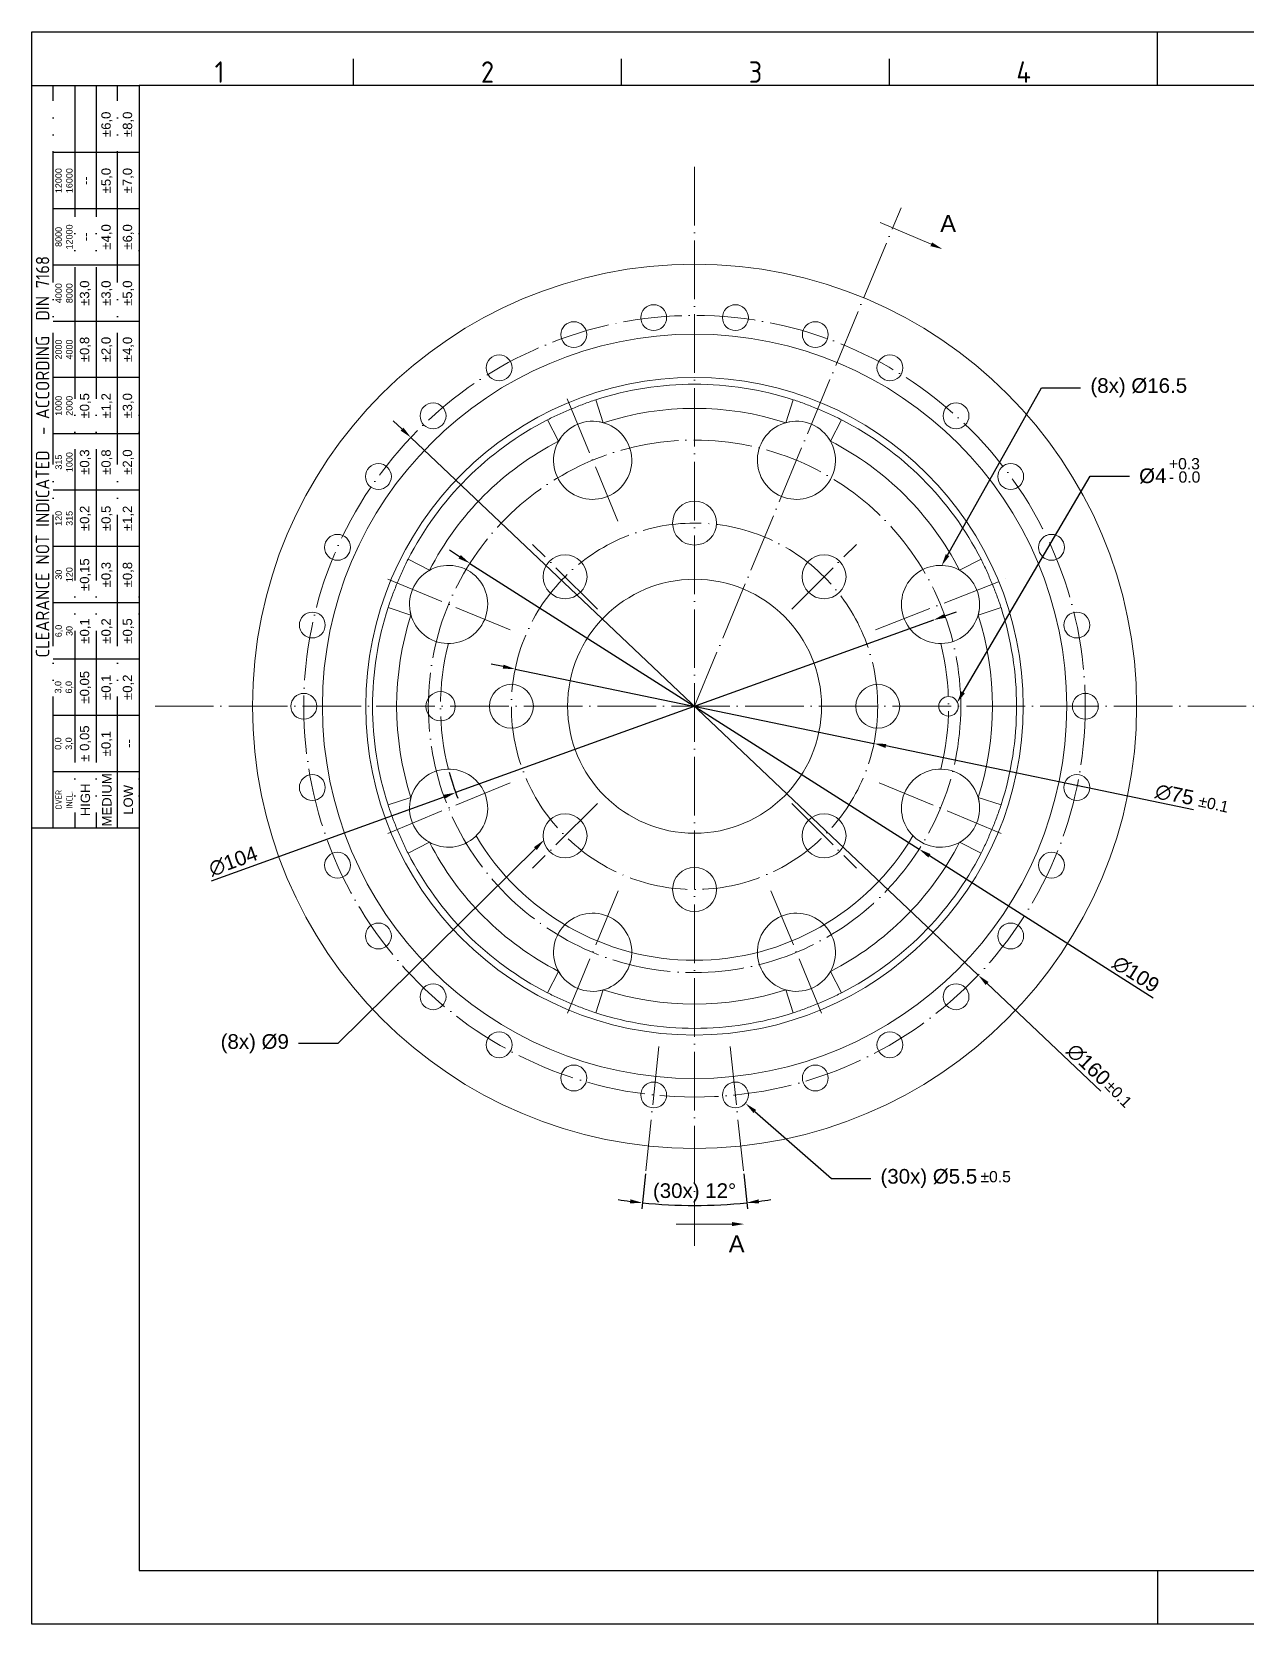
# Model space of a CAD drawing. Header units: millimetres. Extents: x 2761 to 3222, y 1093 to 1419.
# Drawn here: x 2760.8 to 3009.4, y 1093 to 1419 of the extents above; entities that cross this region are included whole.
import ezdxf
from ezdxf import colors
from ezdxf.entities.mleader import LeaderData, LeaderLine
from ezdxf.enums import TextEntityAlignment as Align
from ezdxf.math import Vec2, Vec3

# ---------------------------------------------------------------- set-up
doc = ezdxf.new("R2010")
doc.units = ezdxf.units.MM
doc.linetypes.add('ACAD_ISO04W100', pattern=[30, 24, -3, 0, -3])
doc.linetypes.add('ACAD_ISO05W100', pattern=[33, 24, -3, 0, -3, 0, -3])
for name, color, linetype, lineweight in [('AM_0', 7, 'Continuous', 20), ('AM_4', 1, 'ACAD_ISO04W100', 15), ('AM_5', 3, 'Continuous', 15), ('AM_BOR', 240, 'ACAD_ISO05W100', 20)]:
    doc.layers.add(name, color=color, linetype=linetype, lineweight=lineweight)
doc.styles.add('ACISOTS', font='isocp.shx', dxfattribs={"height": 1})
doc.styles.get("Standard").update_dxf_attribs({"font": 'arial.ttf'})
doc.dimstyles.new('ISO-25', dxfattribs={"dimtxt": 3, "dimasz": 2.5, "dimexe": 1.25, "dimexo": 0.625, "dimtad": 1, "dimtxsty": 'Standard', "dimcen": 2.5, "dimadec": 0, "dimazin": 0, "dimtfac": 1, "dimtmove": 0, "dimatfit": 3, "dimfxl": 1, "dimarcsym": 0})

# ---------------------------------------------------------------- blocks, each defined once
blk = doc.blocks.new('A3 ZTL')
for p, q in [((19.57, 280.82), (19.57, 9.78)), ((401.17, 280.82), (19.57, 280.82)), ((19.57, 9.78), (401.17, 9.78))]:
    blk.add_line(p, q)
at = {"layer": 'AM_BOR', "color": 135, "linetype": 'Continuous', "lineweight": 25}
for p, q in [((0, 0), (0, 290.61)), ((0, 290.61), (410.96, 290.61)), ((410.96, 0), (0, 0))]:
    blk.add_line(p, q, dxfattribs=at)
at = {"layer": 'AM_BOR', "color": 135, "lineweight": 25}
for p, q in [((205.48, 280.82), (205.48, 290.61)), ((58.71, 280.82), (58.71, 285.71)), ((107.63, 280.82), (107.63, 285.71)), ((156.56, 280.82), (156.56, 285.71)), ((3.91, 145.3), (3.91, 280.82)), ((7.83, 280.82), (7.83, 145.3)), ((11.74, 280.82), (11.74, 145.3)), ((15.66, 145.3), (15.66, 280.82)), ((19.57, 268.59), (3.91, 268.59)), ((19.57, 258.32), (3.91, 258.32)), ((19.57, 248.04), (3.91, 248.04)), ((19.57, 237.77), (3.91, 237.77)), ((19.57, 227.5), (3.91, 227.5)), ((19.57, 217.22), (3.91, 217.22)), ((19.57, 206.95), (3.91, 206.95)), ((19.57, 196.67), (3.91, 196.67)), ((19.57, 186.4), (3.91, 186.4)), ((19.57, 176.13), (3.91, 176.13)), ((19.57, 165.85), (3.91, 165.85)), ((19.57, 155.58), (3.91, 155.58)), ((205.48, 9.78), (205.48, 0))]:
    blk.add_line(p, q, dxfattribs=at)
blk.add_lwpolyline([(19.57, 145.3), (0, 145.3), (0, 280.82), (19.57, 280.82)], close=True, dxfattribs=at)
at = {"layer": 'AM_BOR', "color": 135, "lineweight": 25, "style": 'ACISOTS'}
for s, p in [('1', (34.25, 283.27)), ('2', (83.17, 283.27)), ('3', (132.09, 283.27)), ('4', (181.02, 283.27))]:
    blk.add_text(s, height=3.91, dxfattribs=at).set_placement(p, align=Align.MIDDLE)
at = {"layer": 'AM_BOR', "color": 135, "lineweight": 25, "attachment_point": 5, "rotation": 90}
for s, insert, char_height, width in [('±6,0', (13.7, 273.73), 1.712, 10.274), ('±8,0', (17.61, 273.73), 1.712, 10.274), ('12000\\P16000', (5.87, 263.45), 1.174, 10.274), ('±5,0', (13.7, 263.45), 1.712, 10.274), ('±7,0', (17.61, 263.45), 1.712, 10.274), ('--', (9.78, 263.45), 1.712, 10.274), ('8000\\P12000', (5.87, 253.18), 1.174, 10.274), ('--', (9.78, 253.18), 1.712, 10.274), ('±4,0', (13.7, 253.18), 1.712, 10.274), ('±6,0', (17.61, 253.18), 1.712, 10.274), ('{\\Fisocp.shx|c0;CLEARANCE NOT INDICATED  - ACCORDING  DIN 7168}', (1.96, 213.06), 2.4462, 135.5186), ('4000\\P8000', (5.87, 242.91), 1.174, 10.274), ('±3,0', (9.78, 242.91), 1.712, 10.274), ('±3,0', (13.7, 242.91), 1.712, 10.274), ('±5,0', (17.61, 242.91), 1.712, 10.274), ('2000\\P4000', (5.87, 232.63), 1.174, 10.274), ('±0,8', (9.78, 232.63), 1.712, 10.274), ('±2,0', (13.7, 232.63), 1.712, 10.274), ('±4,0', (17.61, 232.63), 1.712, 10.274), ('1000\\P2000', (5.87, 222.36), 1.174, 10.274), ('±0,5', (9.78, 222.36), 1.712, 10.274), ('±1,2', (13.7, 222.36), 1.712, 10.274), ('±3,0', (17.61, 222.36), 1.712, 10.274), ('315\\P1000', (5.87, 212.08), 1.174, 10.274), ('±0,3', (9.78, 212.08), 1.712, 10.274), ('±0,8', (13.7, 212.08), 1.712, 10.274), ('±2,0', (17.61, 212.08), 1.712, 10.274), ('±0,2', (9.78, 201.81), 1.712, 10.274), ('±0,5', (13.7, 201.81), 1.712, 10.274), ('±1,2', (17.61, 201.81), 1.712, 10.274), ('120\\P315', (5.87, 201.81), 1.174, 10.274), ('30\\P120', (5.87, 191.54), 1.174, 10.274), ('±0,15', (9.78, 191.54), 1.712, 10.274), ('±0,3', (13.7, 191.54), 1.712, 10.274), ('±0,8', (17.61, 191.54), 1.712, 10.274), ('±0,1', (9.78, 181.26), 1.712, 10.274), ('±0,2', (13.7, 181.26), 1.712, 10.274), ('±0,5', (17.61, 181.26), 1.712, 10.274), ('6,0\\P30', (5.87, 181.26), 1.174, 10.274), ('3,0\\P6,0', (5.87, 170.99), 1.174, 10.274), ('±0,05', (9.78, 170.99), 1.712, 10.274), ('±0,1', (13.7, 170.99), 1.712, 10.274), ('±0,2', (17.61, 170.99), 1.712, 10.274), ('± 0,05', (9.78, 160.71), 1.712, 10.274), ('\\pt4.69206;±0,1', (13.7, 160.71), 1.7123, 10.274), ('0,0\\P3,0', (5.87, 160.71), 1.174, 10.274), ('--', (17.61, 160.71), 1.712, 10.274), ('MEDIUM', (13.7, 150.44), 1.712, 10.274), ('{\\Fisocp.shx|c0;OVER\\PINCL.}', (5.87, 150.44), 1.1742, 10.274), ('HIGH', (9.78, 150.44), 1.712, 10.274), ('LOW', (17.61, 150.44), 1.712, 10.274)]:
    blk.add_mtext(s, dxfattribs=dict(at, insert=insert, char_height=char_height, width=width))
blk = doc.blocks.new('*D15')
at = {"layer": 'AM_5', "color": 0, "lineweight": -2, "transparency": 16777216}
for p, q in [((2886.38, 1185.21), (2885.62, 1178.05)), ((2906.5, 1185.21), (2907.25, 1178.05))]:
    blk.add_line(p, q, dxfattribs=at)
for start, end in [(261.1966, 262.5983), (277.4017, 278.8034), (264, 276)]:
    blk.add_arc((2896.44, 1280.93), 102.19, start, end, dxfattribs=at)
at = {"layer": 'AM_5', "color": 0, "transparency": 16777216}
for points in [[(2883.32, 1180), (2883.22, 1179.17), (2885.75, 1179.3)], [(2909.65, 1179.17), (2909.55, 1180), (2907.12, 1179.3)]]:
    blk.add_solid(points, dxfattribs=at)
at = {"layer": 'Defpoints', "color": 0, "transparency": 16777216}
for p in [(2889.12, 1211.31), (2903.75, 1211.31), (2886.44, 1185.84), (2906.43, 1185.84), (2892.87, 1178.8)]:
    blk.add_point(p, dxfattribs=at)
at = {"layer": 'AM_5', "color": 0, "transparency": 16777216, "insert": (2896.44, 1181.33), "char_height": 3, "attachment_point": 5}
blk.add_mtext('(30x) 12%%d', dxfattribs=at)
blk = doc.blocks.new('*D16')
at = {"layer": 'AM_5', "color": 0, "lineweight": -2, "transparency": 16777216}
for p, q in [((2836.55, 1337.67), (2834.73, 1339.39)), ((2838.36, 1335.95), (2954.51, 1225.9)), ((2979.58, 1202.15), (2956.32, 1224.18))]:
    blk.add_line(p, q, dxfattribs=at)
at = {"layer": 'AM_5', "color": 0, "transparency": 16777216}
for points in [[(2836.84, 1337.97), (2836.26, 1337.37), (2838.36, 1335.95)], [(2956.61, 1224.49), (2956.04, 1223.88), (2954.51, 1225.9)]]:
    blk.add_solid(points, dxfattribs=at)
at = {"layer": 'Defpoints', "color": 0, "transparency": 16777216}
for p in [(2838.36, 1335.95), (2954.51, 1225.9)]:
    blk.add_point(p, dxfattribs=at)
at = {"layer": 'AM_5', "color": 0, "transparency": 16777216, "insert": (2977.08, 1207.6), "char_height": 3, "attachment_point": 5, "rotation": 316.5439}
blk.add_mtext('∅160', dxfattribs=at)
blk = doc.blocks.new('*D17')
at = {"layer": 'AM_5', "color": 0, "lineweight": -2, "transparency": 16777216}
for p, q in [((2848.35, 1311.53), (2846.24, 1312.87)), ((2850.46, 1310.19), (2942.42, 1251.67)), ((2990.29, 1221.2), (2944.52, 1250.32))]:
    blk.add_line(p, q, dxfattribs=at)
at = {"layer": 'AM_5', "color": 0, "transparency": 16777216}
for points in [[(2848.57, 1311.88), (2848.12, 1311.18), (2850.46, 1310.19)], [(2944.75, 1250.68), (2944.3, 1249.97), (2942.42, 1251.67)]]:
    blk.add_solid(points, dxfattribs=at)
at = {"layer": 'Defpoints', "color": 0, "transparency": 16777216}
for p in [(2850.46, 1310.19), (2942.42, 1251.67)]:
    blk.add_point(p, dxfattribs=at)
at = {"layer": 'AM_5', "color": 0, "transparency": 16777216, "insert": (2986.79, 1226.08), "char_height": 3, "attachment_point": 5, "rotation": 327.5283}
blk.add_mtext('∅109', dxfattribs=at)
blk = doc.blocks.new('*D18')
at = {"layer": 'AM_5', "color": 0, "lineweight": -2, "transparency": 16777216}
for p, q in [((2857.27, 1289.05), (2854.82, 1289.55)), ((2859.72, 1288.54), (2933.16, 1273.31)), ((2998.57, 1259.75), (2935.6, 1272.81))]:
    blk.add_line(p, q, dxfattribs=at)
at = {"layer": 'AM_5', "color": 0, "transparency": 16777216}
for points in [[(2857.35, 1289.45), (2857.18, 1288.64), (2859.72, 1288.54)], [(2935.69, 1273.22), (2935.52, 1272.4), (2933.16, 1273.31)]]:
    blk.add_solid(points, dxfattribs=at)
at = {"layer": 'Defpoints', "color": 0, "transparency": 16777216}
for p in [(2859.72, 1288.54), (2933.16, 1273.31)]:
    blk.add_point(p, dxfattribs=at)
at = {"layer": 'AM_5', "color": 0, "transparency": 16777216, "insert": (2994.7, 1262.84), "char_height": 3, "attachment_point": 5, "rotation": 348.2882}
blk.add_mtext('∅75', dxfattribs=at)
blk = doc.blocks.new('*D19')
at = {"layer": 'AM_5', "color": 0, "lineweight": -2, "transparency": 16777216}
for p, q in [((2945.34, 1298.59), (2847.53, 1263.26)), ((2947.7, 1299.44), (2950.05, 1300.29)), ((2797.52, 1245.2), (2845.18, 1262.41))]:
    blk.add_line(p, q, dxfattribs=at)
blk.add_arc((2896.44, 1280.93), 52, 195.0027, 201.2351, dxfattribs=at)
at = {"layer": 'AM_5', "color": 0, "transparency": 16777216}
for points in [[(2947.55, 1299.83), (2947.84, 1299.05), (2945.34, 1298.59)], [(2845.04, 1262.81), (2845.32, 1262.02), (2847.53, 1263.26)]]:
    blk.add_solid(points, dxfattribs=at)
at = {"layer": 'Defpoints', "color": 0, "transparency": 16777216}
for p in [(2945.34, 1298.59), (2847.53, 1263.26)]:
    blk.add_point(p, dxfattribs=at)
at = {"layer": 'AM_5', "color": 0, "transparency": 16777216, "insert": (2801.99, 1249.2), "char_height": 3, "attachment_point": 5, "rotation": 19.8578}
blk.add_mtext('∅104', dxfattribs=at)

msp = doc.modelspace()

# ---------------------------------------------------------------- linework, layer by layer
at = {"layer": 'AM_0', "linetype": 'Continuous', "lineweight": 15}
for p, q in [((2876.241, 1343.678), (2877.754, 1338.977)), ((2916.632, 1343.678), (2915.119, 1338.977)), ((2868.599, 1335.185), (2866.345, 1339.579)), ((2926.528, 1339.579), (2924.274, 1335.185)), ((2842.178, 1308.764), (2837.784, 1311.019)), ((2955.089, 1311.019), (2950.695, 1308.764)), ((2838.386, 1299.61), (2833.685, 1301.122)), ((2959.188, 1301.122), (2954.487, 1299.61)), ((2838.386, 1262.244), (2833.685, 1260.732)), ((2959.188, 1260.732), (2954.487, 1262.244)), ((2842.178, 1253.09), (2837.784, 1250.835)), ((2955.089, 1250.835), (2950.695, 1253.09)), ((2868.599, 1226.669), (2866.345, 1222.275)), ((2926.528, 1222.275), (2924.274, 1226.669)), ((2877.754, 1222.877), (2876.241, 1218.176)), ((2915.119, 1222.877), (2916.632, 1218.176))]:
    msp.add_line(p, q, dxfattribs=at)
for centre, radius in [((2896.436, 1280.927), 90.5), ((2888.074, 1360.489), 2.65), ((2904.799, 1360.489), 2.65), ((2871.715, 1357.012), 2.65), ((2921.158, 1357.012), 2.65), ((2896.436, 1280.927), 76.187), ((2856.436, 1350.209), 2.65), ((2936.436, 1350.209), 2.65), ((2896.436, 1280.927), 67.298), ((2842.906, 1340.379), 2.65), ((2949.967, 1340.379), 2.65), ((2831.715, 1327.95), 2.65), ((2961.158, 1327.95), 2.65), ((2896.436, 1318.427), 4.5), ((2823.353, 1313.466), 2.65), ((2969.52, 1313.466), 2.65), ((2869.92, 1307.444), 4.5), ((2922.953, 1307.444), 4.5), ((2896.436, 1280.927), 26), ((2818.185, 1297.56), 2.65), ((2974.688, 1297.56), 2.65), ((2858.936, 1280.927), 4.5), ((2933.936, 1280.927), 4.5), ((2816.436, 1280.927), 2.65), ((2844.436, 1280.927), 3), ((2948.436, 1280.927), 2), ((2976.436, 1280.927), 2.65), ((2818.185, 1264.294), 2.65), ((2974.688, 1264.294), 2.65), ((2869.92, 1254.411), 4.5), ((2922.953, 1254.411), 4.5), ((2823.353, 1248.388), 2.65), ((2969.52, 1248.388), 2.65), ((2896.436, 1243.427), 4.5), ((2831.715, 1233.904), 2.65), ((2961.158, 1233.904), 2.65), ((2842.906, 1221.475), 2.65), ((2949.967, 1221.475), 2.65), ((2856.436, 1211.645), 2.65), ((2936.436, 1211.645), 2.65), ((2871.715, 1204.842), 2.65), ((2921.158, 1204.842), 2.65), ((2888.074, 1201.365), 2.65), ((2904.799, 1201.365), 2.65)]:
    msp.add_circle(centre, radius, dxfattribs=at)
for centre, radius, start, end in [((2896.436, 1280.927), 65.921, 72.16014, 107.83986), ((2896.436, 1280.927), 60.983, 72.16014, 107.83986), ((2896.436, 1280.927), 65.921, 117.16014, 152.83986), ((2875.58, 1331.278), 8, 144.65754, 80.34246), ((2875.58, 1331.278), 8, 74.23358, 150.76642), ((2917.293, 1331.278), 8, 99.65754, 35.34246), ((2917.293, 1331.278), 8, 29.23358, 105.76642), ((2896.436, 1280.927), 65.921, 27.16014, 62.83986), ((2896.436, 1280.927), 60.983, 117.16014, 152.83986), ((2896.436, 1280.927), 60.983, 27.16014, 62.83986), ((2846.085, 1301.783), 8, 119.23358, 195.76642), ((2846.085, 1301.783), 8, 189.65754, 125.34246), ((2946.788, 1301.783), 8, 54.65754, 350.34246), ((2946.788, 1301.783), 8, 344.23358, 60.76642), ((2896.436, 1280.927), 65.921, 162.16014, 197.83986), ((2896.436, 1280.927), 65.921, 342.16014, 17.83986), ((2896.436, 1280.927), 60.983, 162.16014, 197.83986), ((2896.436, 1280.927), 60.983, 342.16014, 17.83986), ((2846.085, 1260.071), 8, 234.65754, 170.34246), ((2946.788, 1260.071), 8, 9.65754, 305.34246), ((2846.085, 1260.071), 8, 164.23358, 240.76642), ((2946.788, 1260.071), 8, 299.23358, 15.76642), ((2896.436, 1280.927), 60.983, 207.16014, 242.83986), ((2896.436, 1280.927), 60.983, 297.16014, 332.83986), ((2896.436, 1280.927), 65.921, 207.16014, 242.83986), ((2896.436, 1280.927), 65.921, 297.16014, 332.83986), ((2875.58, 1230.576), 8, 279.65754, 215.34246), ((2917.293, 1230.576), 8, 324.65754, 260.34246), ((2875.58, 1230.576), 8, 209.23358, 285.76642), ((2917.293, 1230.576), 8, 254.23358, 330.76642), ((2896.436, 1280.927), 60.983, 252.16014, 287.83986), ((2896.436, 1280.927), 65.921, 252.16014, 287.83986)]:
    msp.add_arc(centre, radius, start, end, dxfattribs=at)
for points in [[(2866.345, 1339.579), (2867.142, 1339.988), (2867.949, 1340.371), (2869.171, 1340.919), (2869.58, 1341.098), (2870.401, 1341.45), (2871.224, 1341.796), (2872.05, 1342.133), (2872.879, 1342.464), (2873.295, 1342.627), (2874.547, 1343.103), (2875.388, 1343.404), (2876.241, 1343.678)], [(2916.632, 1343.678), (2917.484, 1343.404), (2918.326, 1343.103), (2919.578, 1342.627), (2919.994, 1342.464), (2920.823, 1342.133), (2921.649, 1341.796), (2922.472, 1341.45), (2923.292, 1341.098), (2923.701, 1340.919), (2924.923, 1340.371), (2925.731, 1339.988), (2926.528, 1339.579)], [(2833.685, 1301.122), (2833.959, 1301.975), (2834.26, 1302.817), (2834.736, 1304.069), (2834.899, 1304.484), (2835.23, 1305.313), (2835.567, 1306.14), (2835.913, 1306.963), (2836.265, 1307.783), (2836.444, 1308.192), (2836.993, 1309.414), (2837.375, 1310.222), (2837.784, 1311.019)], [(2955.089, 1311.019), (2955.498, 1310.222), (2955.88, 1309.414), (2956.429, 1308.192), (2956.607, 1307.783), (2956.959, 1306.963), (2957.306, 1306.14), (2957.643, 1305.313), (2957.974, 1304.484), (2958.137, 1304.069), (2958.613, 1302.817), (2958.913, 1301.975), (2959.188, 1301.122)], [(2837.784, 1250.835), (2837.375, 1251.632), (2836.993, 1252.44), (2836.444, 1253.662), (2836.265, 1254.071), (2835.913, 1254.891), (2835.567, 1255.714), (2835.23, 1256.541), (2834.899, 1257.37), (2834.736, 1257.785), (2834.26, 1259.037), (2833.959, 1259.879), (2833.685, 1260.732)], [(2959.188, 1260.732), (2958.913, 1259.879), (2958.613, 1259.037), (2958.137, 1257.785), (2957.974, 1257.37), (2957.643, 1256.541), (2957.306, 1255.714), (2956.959, 1254.891), (2956.607, 1254.071), (2956.429, 1253.662), (2955.88, 1252.44), (2955.498, 1251.632), (2955.089, 1250.835)], [(2876.241, 1218.176), (2875.388, 1218.45), (2874.547, 1218.751), (2873.295, 1219.227), (2872.879, 1219.39), (2872.05, 1219.721), (2871.224, 1220.058), (2870.401, 1220.404), (2869.58, 1220.756), (2869.171, 1220.935), (2867.949, 1221.483), (2867.142, 1221.866), (2866.345, 1222.275)], [(2926.528, 1222.275), (2925.731, 1221.866), (2924.923, 1221.483), (2923.701, 1220.935), (2923.292, 1220.756), (2922.472, 1220.404), (2921.649, 1220.058), (2920.823, 1219.721), (2919.994, 1219.39), (2919.578, 1219.227), (2918.326, 1218.751), (2917.484, 1218.45), (2916.632, 1218.176)]]:
    msp.add_open_spline(points, degree=3, knots=[0, 0, 0, 0, 0.25, 0.25, 0.375, 0.375, 0.5, 0.625, 0.625, 0.75, 0.75, 1, 1, 1, 1], dxfattribs=at)
at = {"layer": 'AM_4', "lineweight": 20, "ltscale": 0.5}
msp.add_line((2896.436, 1391.376), (2896.436, 1170.478), dxfattribs=at)
at = {"layer": 'AM_4', "ltscale": 0.5}
for p, q in [((2896.436, 1280.927), (2938.704, 1382.969)), ((2870.366, 1343.866), (2880.794, 1318.691)), ((2876.549, 1300.814), (2863.291, 1314.073)), ((2916.324, 1300.814), (2929.582, 1314.073)), ((2858.673, 1296.569), (2833.497, 1306.997)), ((2933.456, 1296.569), (2960.12, 1306.997)), ((2785.987, 1280.927), (3094.798, 1280.927)), ((2858.673, 1265.285), (2833.497, 1254.857)), ((2934.2, 1265.285), (2959.376, 1254.857)), ((2876.549, 1261.04), (2863.291, 1247.781)), ((2916.324, 1261.04), (2929.582, 1247.781)), ((2880.794, 1243.163), (2870.366, 1217.988)), ((2912.079, 1243.163), (2922.507, 1217.988)), ((2889.119, 1211.31), (2886.442, 1185.836)), ((2903.753, 1211.31), (2906.431, 1185.836))]:
    msp.add_line(p, q, dxfattribs=at)
for radius in [80, 54.5, 37.5]:
    msp.add_circle((2896.436, 1280.927), radius, dxfattribs=at)
for start, end in [(165.68593, 194.31407), (345.68593, 14.31407)]:
    msp.add_arc((2896.436, 1280.927), 52, start, end, dxfattribs=at)
at = {"layer": 'AM_5'}
for p, q in [((2934.413, 1379.951), (2944.9, 1375.5)), ((2892.703, 1174.936), (2904.095, 1174.936))]:
    msp.add_line(p, q, dxfattribs=at)
msp.add_arc((2896.436, 1280.927), 52, 210.68593, 329.31407, dxfattribs=at)
for points in [[(2944.737, 1375.116), (2945.062, 1375.883), (2947.201, 1374.523)], [(2904.095, 1175.353), (2904.095, 1174.52), (2906.595, 1174.936)]]:
    msp.add_solid(points, dxfattribs=at)

# ---------------------------------------------------------------- block references
at = {"linetype": 'ByBlock', "lineweight": 0, "xscale": 1.121617728, "yscale": 1.121617728, "zscale": 1.121617728}
msp.add_blockref('A3 ZTL', (2760.77, 1093.04), dxfattribs=at)

# ---------------------------------------------------------------- texts
at = {"layer": 'AM_5'}
for s, width, insert, char_height, attachment_point in [('A', 12.46166, (2946.722, 1377.986), 3.5, 7), ('+0.3', 18.23779, (2993.551, 1331.735), 2.3, 1), ('- 0.0', 18.23779, (2993.551, 1329.013), 2.3, 1), ('%%P0.5', 18.23779, (2954.963, 1185.797), 2.3, 1), ('A', 12.46166, (2903.429, 1172.619), 3.5, 1)]:
    msp.add_mtext_dynamic_manual_height_columns(s, width=width, gutter_width=12.5, heights=[0], dxfattribs=dict(at, insert=insert, char_height=char_height, attachment_point=attachment_point))
at = {"layer": 'AM_5', "char_height": 2.3, "attachment_point": 1}
for insert, rotation in [((2999.916, 1262.733), 347.31775), ((2981.896, 1204.628), 314.00973)]:
    msp.add_mtext_dynamic_manual_height_columns('%%P0.1', width=18.23779, gutter_width=12.5, heights=[0], dxfattribs=dict(at, insert=insert, rotation=rotation))

# ---------------------------------------------------------------- dimensions: what is measured, and where the dimension line sits
at = {"layer": 'AM_5'}
for p1, p2, picture, middle in [((2838.364, 1335.951), (2954.509, 1225.903), '*D16', (2975.538, 1205.978)), ((2850.457, 1310.187), (2942.416, 1251.667), '*D17', (2985.586, 1224.195)), ((2945.344, 1298.591), (2847.528, 1263.263), '*D19', (2802.754, 1247.092)), ((2859.717, 1288.539), (2933.156, 1273.315), '*D18', (2994.247, 1260.651))]:
    dim = msp.add_diameter_dim_2p(p1=p1, p2=p2, dimstyle='ISO-25', dxfattribs=at)
    dim.commit()
    dim.dimension.update_dxf_attribs({"geometry": picture, "text_midpoint": middle, "dimtype": 163})
dim = msp.add_angular_dim_2l(base=(2892.87, 1178.798), line1=((2903.753, 1211.31), (2906.431, 1185.836)), line2=((2889.119, 1211.31), (2886.442, 1185.836)), text='(30x) 12%%d', dimstyle='ISO-25', dxfattribs=at)
dim.commit()
dim.dimension.update_dxf_attribs({"geometry": '*D15', "text_midpoint": (2896.436, 1181.327)})

# ---------------------------------------------------------------- leaders
ml = msp.add_multileader_mtext('Standard', dxfattribs=at)
ml.set_content('(8x) %%C16.5', color=256)
ml.set_leader_properties()
ml.build(insert=Vec2(0, 0))
ml.multileader.update_dxf_attribs({"arrow_head_size": 2.5})
ctx = ml.context
ctx.base_point, ctx.char_height, ctx.arrow_head_size, ctx.plane_origin = Vec3(2975.476, 1346.152), 3, 2.5, Vec3(2947.005, 1309.696)
notes = []
notes.append((ctx, [(0, (1, 1, 0), (2967.476, 1346.152), (1, 0), 8, [(0, [(2947.005, 1309.696)], 0, [])])]))
ctx.mtext.insert, ctx.mtext.flow_direction = Vec3(2977.476, 1348.093), 5
ml = msp.add_multileader_mtext('Standard', dxfattribs=at)
ml.set_content('%%C4', color=256)
ml.set_leader_properties()
ml.build(insert=Vec2(0, 0))
ml.multileader.update_dxf_attribs({"arrow_head_size": 2.5})
ctx = ml.context
ctx.base_point, ctx.char_height, ctx.arrow_head_size, ctx.plane_origin = Vec3(2985.45, 1328.055), 3, 2.5, Vec3(2950.154, 1281.632)
notes.append((ctx, [(0, (1, 1, 0), (2977.45, 1328.055), (1, 0), 8, [(0, [(2950.154, 1281.632)], 0, [])])]))
ctx.mtext.insert, ctx.mtext.flow_direction = Vec3(2987.45, 1329.615), 5
ml = msp.add_multileader_mtext('Standard', dxfattribs=at)
ml.set_content('(8x) %%C9', color=256)
ml.set_leader_properties()
ml.build(insert=Vec2(0, 0))
ml.multileader.update_dxf_attribs({"arrow_head_size": 2.5})
ctx = ml.context
ctx.base_point, ctx.char_height, ctx.arrow_head_size, ctx.plane_origin = Vec3(2797.854, 1211.868), 3, 2.5, Vec3(2865.644, 1253.569)
ctx.text_align_type = 2
notes.append((ctx, [(0, (1, 1, 0), (2823.388, 1211.868), (-1, 0), 8, [(0, [(2865.644, 1253.569)], 0, [])])]))
ctx.mtext.insert, ctx.mtext.alignment, ctx.mtext.flow_direction = Vec3(2813.388, 1213.809), 3, 5
ml = msp.add_multileader_mtext('Standard', dxfattribs=at)
ml.set_content('(30x) %%C5.5', color=256)
ml.set_leader_properties()
ml.build(insert=Vec2(0, 0))
ml.multileader.update_dxf_attribs({"arrow_head_size": 2.5})
ctx = ml.context
ctx.base_point, ctx.char_height, ctx.arrow_head_size, ctx.plane_origin = Vec3(2932.501, 1184.272), 3, 2.5, Vec3(2906.882, 1199.633)
notes.append((ctx, [(0, (1, 1, 0), (2924.501, 1184.272), (1, 0), 8, [(0, [(2906.882, 1199.633)], 0, [])])]))
ctx.mtext.insert, ctx.mtext.flow_direction = Vec3(2934.501, 1186.213), 5
for ctx, leaders in notes:
    for number, flags, end, landing, length, lines in leaders:
        leader = LeaderData()
        leader.index, (leader.has_last_leader_line, leader.has_dogleg_vector, leader.attachment_direction) = number, flags
        leader.last_leader_point, leader.dogleg_vector, leader.dogleg_length = Vec3(end), Vec3(landing), length
        for number, points, colour, breaks in lines:
            line = LeaderLine()
            line.index, line.vertices, line.color, line.breaks = number, Vec3.list(points), colors.encode_raw_color(colour), breaks
            leader.lines.append(line)
        ctx.leaders.append(leader)

doc.saveas('drawing.dxf')
